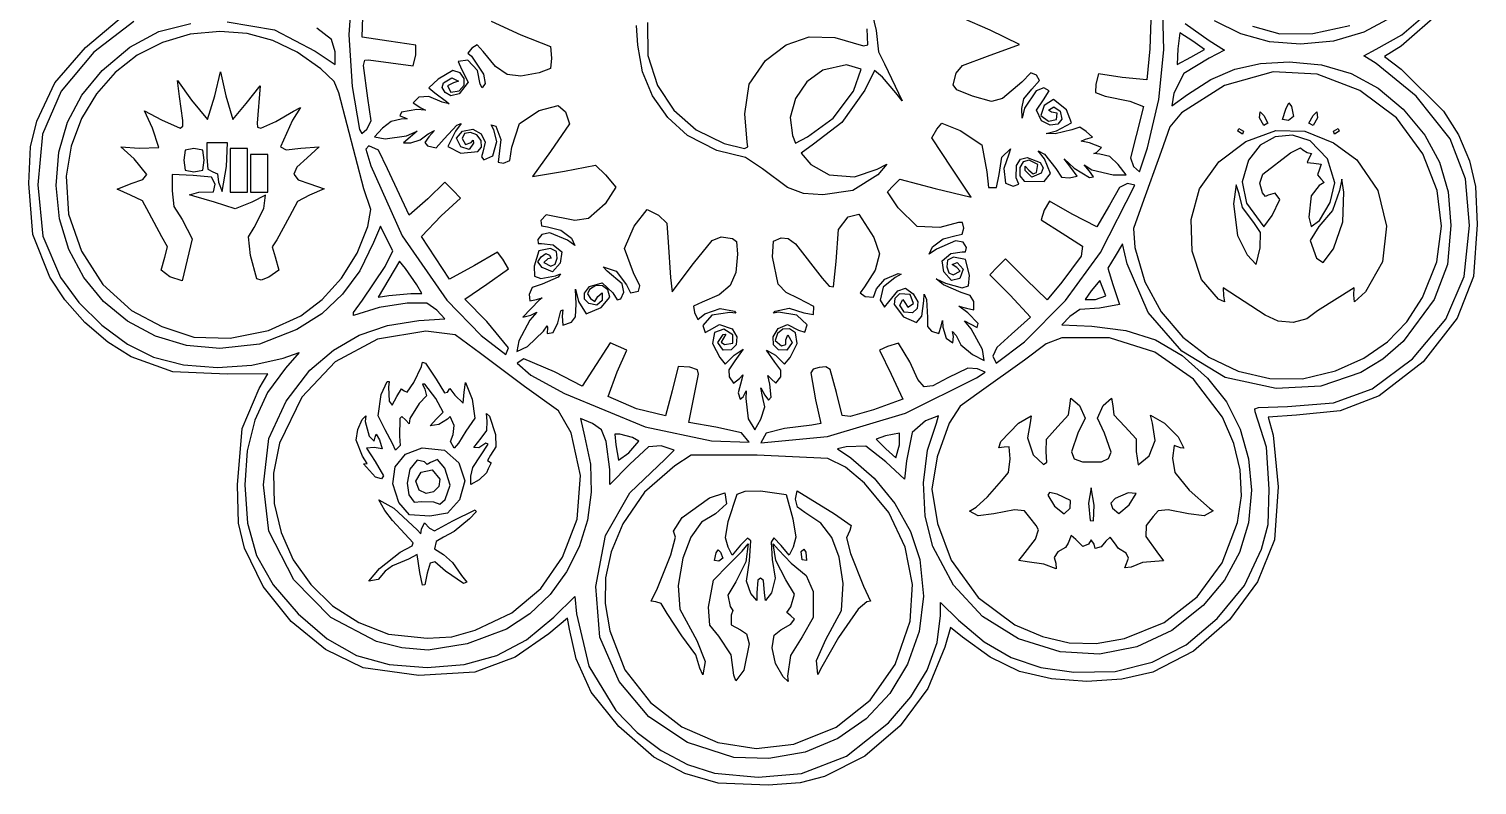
# Model space of a CAD drawing. Extents: x 0 to 50.5, y 0 to 52.
# Drawn here: x 0 to 50, y 0 to 26.1 of the extents above; entities that cross this region are included whole.
import ezdxf

# ---------------------------------------------------------------- set-up
doc = ezdxf.new("R2010")
doc.units = 0
doc.layers.add('Layer_1', color=7, linetype='CONTINUOUS')

msp = doc.modelspace()

# ---------------------------------------------------------------- linework, layer by layer
at = {"layer": 'Layer_1', "color": 7}
for points in [[(11.193778, 27.899594), (11.053078, 25.932494), (11.166478, 24.145095), (11.425078, 22.661795), (11.499978, 22.526595), (11.674778, 22.668295), (11.820078, 22.957995), (11.714478, 23.745195), (11.714478, 23.745195), (11.564478, 24.870995), (11.609378, 25.051595), (11.735778, 25.063595), (13.278277, 24.861795), (13.363777, 25.241895), (13.363777, 25.569295), (12.437077, 25.711895), (11.510278, 25.854494), (11.535278, 26.555794)], [(28.944475, 27.487994), (29.271475, 26.076894), (29.354975, 25.348995), (29.561574, 24.926095), (30.173774, 23.646095), (29.956974, 23.929895), (29.497974, 24.474295), (29.217875, 24.696995), (28.886975, 24.023495), (28.090175, 22.905695), (27.109775, 22.156995), (26.688375, 21.840795), (27.012475, 21.448195), (27.649275, 21.092695), (28.530575, 21.027195), (29.307475, 21.290795), (29.646174, 21.458695), (29.328175, 21.095895), (28.465975, 20.556495), (27.434475, 20.396595), (26.765375, 20.447095), (26.207375, 20.653695), (26.207375, 20.653695), (25.351575, 21.304895), (24.760775, 21.696795), (23.765875, 21.939195), (22.759776, 22.446995), (22.070276, 23.077195), (21.547176, 23.820195), (21.200576, 24.657595), (21.040576, 25.571295), (20.994676, 26.254894)], [(38.760773, 26.455594), (38.729873, 25.453795), (38.623073, 24.375195), (37.769573, 24.459195), (36.961373, 24.586095), (36.862273, 24.232095), (36.858873, 23.942495), (37.186473, 23.806495), (38.044773, 23.636895), (38.510273, 23.457095), (38.254273, 22.457895), (38.060173, 21.675295), (38.169573, 21.385295), (38.372273, 21.195895), (38.654073, 22.022395), (38.654073, 22.022395), (39.044173, 23.697395), (39.215173, 25.415595), (39.166773, 27.163194)], [(48.792071, 26.737394), (47.419471, 25.541295), (46.835571, 25.180895), (47.415671, 24.744895), (48.875571, 23.297295), (49.396971, 22.469795), (49.776271, 21.577295), (49.989971, 20.694095), (50.037571, 19.373196), (49.917171, 17.575896), (49.346171, 16.136496), (48.176371, 14.632196), (46.656472, 13.454897), (45.308572, 12.929697), (43.798972, 12.780297), (42.818172, 12.720597), (42.987772, 12.094397), (43.164372, 10.312597), (43.033272, 8.472398), (42.446872, 7.025098), (41.482072, 5.706998), (40.242173, 4.630298), (38.830573, 3.907298), (37.767973, 3.662198), (36.558573, 3.583798), (35.334673, 3.671598), (34.228874, 3.924998), (33.218674, 4.417498), (32.259674, 5.117098), (31.842774, 5.444398), (31.647974, 4.765498), (31.058674, 3.339698), (30.106374, 2.051499), (28.885175, 1.002399), (27.489275, 0.293499), (26.652675, 0.077799), (25.537875, -0.000001), (23.817775, 0.059499), (23.817775, 0.059499), (22.667776, 0.397599), (21.592076, 0.965599), (20.388076, 2.018399), (19.423276, 3.206398), (18.912576, 4.363798), (18.675676, 5.391698), (18.611776, 5.767398), (17.960276, 5.221298), (16.801977, 4.415798), (15.407477, 3.905698), (13.469977, 3.784098), (11.553178, 4.051598), (10.250978, 4.680998), (9.059388, 5.653398), (8.087088, 6.859198), (7.442828, 8.189098), (7.244198, 9.048197), (7.202348, 10.375897), (7.363698, 12.322597), (7.949578, 13.710497), (8.254438, 14.211497), (6.853928, 14.200397), (4.966989, 14.285096), (3.531689, 14.802996), (2.728089, 15.309496), (1.934039, 15.992496), (1.235299, 16.768296), (0.717616, 17.552896), (0.133484, 19.025696), (0, 20.795195), (0.048812, 22.056095), (0.277459, 22.949095), (0.895072, 24.273495), (1.952509, 25.500095), (3.112459, 26.471294)], [(3.624319, 26.388194), (2.242239, 25.327795), (1.112179, 23.985895), (0.473106, 22.502795), (0.300903, 20.743895), (0.481452, 18.977896), (1.092689, 17.539096), (1.723799, 16.679096), (2.517329, 15.892696), (3.399829, 15.242796), (4.297829, 14.792296), (5.339289, 14.526796), (6.511268, 14.432496), (7.698498, 14.510096), (8.785728, 14.760596), (9.339678, 14.947696), (8.860748, 14.410296), (8.246288, 13.567197), (7.807228, 12.613497), (7.543708, 11.549597), (7.455838, 10.375897), (7.552558, 9.056197), (7.867738, 7.933198), (8.438878, 6.916298), (9.303498, 5.914798), (10.304878, 5.050198), (11.321878, 4.479098), (12.444877, 4.163898), (13.764577, 4.067198), (15.041077, 4.168398), (16.170477, 4.481798), (17.188777, 5.021798), (18.132376, 5.802598), (18.858176, 6.518698), (18.922576, 5.917598), (19.350276, 4.114098), (20.283876, 2.577699), (21.011976, 1.821699), (21.849676, 1.191399), (22.755676, 0.713099), (23.688775, 0.412999), (25.198875, 0.272499), (26.699975, 0.401099), (26.699975, 0.401099), (28.252575, 0.996099), (29.703074, 2.148599), (30.471574, 3.044598), (31.032874, 3.975498), (31.377474, 4.921998), (31.496074, 5.864698), (31.497274, 6.312598), (32.123474, 5.694998), (33.003274, 4.951998), (33.938974, 4.414298), (34.962374, 4.067698), (36.104873, 3.897898), (37.529673, 3.929098), (38.813173, 4.242598), (39.981473, 4.848198), (41.060572, 5.755698), (42.007772, 6.893398), (42.590572, 8.148598), (42.815772, 9.009997), (42.855572, 10.225597), (42.757972, 11.684297), (42.369172, 12.905597), (42.361272, 13.000997), (42.491572, 13.053897), (43.483772, 13.082097), (45.081972, 13.207797), (46.411172, 13.692397), (47.803071, 14.729696), (48.958571, 16.101596), (49.596171, 17.582296), (49.772271, 19.342496), (49.636071, 20.950195), (49.109471, 22.342795), (47.928571, 23.815795), (46.550172, 24.944495), (46.124372, 25.204895), (46.550172, 25.441095), (47.434571, 25.935394), (48.324571, 26.691894)], [(47.087671, 26.541294), (46.123972, 26.021294), (45.073472, 25.708595), (43.938672, 25.604095), (42.864672, 25.693895), (41.874872, 25.964394), (40.964673, 26.417494)], [(39.954673, 26.325394), (40.778173, 25.734295), (41.315172, 25.397195), (40.783873, 25.120095), (39.907873, 24.592795), (39.558273, 23.914995), (39.490773, 23.478195), (40.027373, 23.872495), (40.843073, 24.390395), (41.670472, 24.741195), (42.556972, 24.939995), (43.549472, 25.001795), (44.667272, 24.900595), (45.686272, 24.596595), (46.619372, 24.084295), (47.479871, 23.358295), (48.229871, 22.468395), (48.742671, 21.531995), (49.035871, 20.505795), (49.127471, 19.346596), (49.012671, 17.999196), (48.551171, 16.787796), (47.482771, 15.327496), (46.780071, 14.723596), (46.024172, 14.262997), (44.636172, 13.784797), (43.091272, 13.704397), (41.338272, 14.089597), (39.831373, 14.993196), (38.669773, 16.331796), (37.952773, 18.021996), (37.781673, 18.703096), (37.530873, 18.282696), (37.280173, 17.862196), (37.457273, 17.299996), (37.682273, 16.612496), (36.986873, 16.487296), (36.315173, 16.443296), (35.968373, 16.200096), (35.693273, 15.912996), (36.726073, 15.863196), (37.906473, 15.717596), (38.928673, 15.386996), (39.849673, 14.845796), (40.726473, 14.068497), (41.374772, 13.245097), (41.850672, 12.305997), (42.143472, 11.277897), (42.242972, 10.187397), (42.139472, 9.066697), (41.828772, 8.034098), (41.308272, 7.082998), (40.575173, 6.207198), (39.487773, 5.338098), (38.282773, 4.774998), (36.988473, 4.526998), (35.633573, 4.603498), (34.191474, 5.050798), (32.947074, 5.831798), (31.944674, 6.910198), (31.228074, 8.249598), (30.970974, 9.290097), (30.911074, 10.447797), (31.043474, 11.571997), (31.363374, 12.511597), (31.430474, 12.765997), (30.974474, 12.585597), (30.521774, 12.187097), (30.325774, 11.202497), (30.253974, 10.576397), (29.610174, 11.177497), (28.920275, 11.712897), (28.241275, 11.689797), (27.940675, 11.624697), (28.399175, 11.308097), (29.210675, 10.608697), (29.916774, 9.733697), (30.460974, 8.766697), (30.786274, 7.791298), (30.907674, 6.524598), (30.758074, 5.308798), (30.362374, 4.176598), (29.745474, 3.160898), (28.932475, 2.294399), (27.948175, 1.610099), (26.817575, 1.140699), (25.565475, 0.919099), (24.360475, 0.956099), (24.360375, 0.955999), (22.758876, 1.467599), (21.423576, 2.355599), (20.397576, 3.581598), (19.723876, 5.106898), (19.582476, 6.868198), (19.921176, 8.622597), (20.763176, 10.104197), (21.981076, 11.267097), (22.293376, 11.576397), (21.840276, 11.722397), (21.410876, 11.690197), (20.763276, 11.090597), (20.076176, 10.388397), (20.068076, 10.908097), (19.942876, 11.878297), (19.779476, 12.273397), (19.474976, 12.499597), (19.059776, 12.675297), (19.192376, 12.053997), (19.399076, 11.094297), (19.430576, 10.121297), (19.296976, 9.159697), (19.008076, 8.234198), (18.574076, 7.369598), (18.004776, 6.590698), (17.310477, 5.922298), (16.500877, 5.389198), (15.141477, 4.878398), (13.793277, 4.665298), (12.880277, 4.740398), (12.006778, 4.959398), (10.427878, 5.791898), (9.156568, 7.087998), (8.293028, 8.772897), (8.099378, 10.375897), (8.293028, 11.978797), (8.884018, 13.272597), (9.706948, 14.339896), (10.519578, 15.036596), (11.411378, 15.550996), (12.393577, 15.888296), (13.477377, 16.053396), (14.373777, 16.116996), (14.094177, 16.413196), (13.751577, 16.662196), (13.063177, 16.652296), (12.095678, 16.508596), (11.216278, 16.230996), (11.213478, 16.338896), (11.530178, 16.761096), (12.307077, 17.921296), (12.576177, 18.471396), (12.359377, 18.896396), (12.142577, 19.321396), (11.910678, 18.750596), (11.429978, 17.776796), (10.838978, 16.963896), (10.120378, 16.292496), (9.257118, 15.743296), (7.968548, 15.239796), (6.601198, 15.084596), (5.443319, 15.196896), (4.372539, 15.520096), (3.409669, 16.033296), (2.575519, 16.715896), (1.890869, 17.547096), (1.376519, 18.506196), (1.053269, 19.572496), (0.941923, 20.725195), (1.037759, 21.878495), (1.328399, 22.909695), (1.823299, 23.842395), (2.531889, 24.700195), (3.481059, 25.506395), (4.487409, 26.043394), (5.595939, 26.328494)], [(6.851668, 26.379394), (8.488578, 26.110194), (9.889838, 25.369795), (10.577178, 24.902795), (10.575278, 25.340295), (10.458678, 25.769295), (9.952678, 26.158194)], [(15.968377, 26.400794), (16.995277, 25.933894), (18.022176, 25.529395), (18.052276, 25.129095), (18.021276, 24.765295), (17.632277, 24.615395), (16.997277, 24.502195), (16.526077, 24.563495), (16.123877, 24.835295), (15.696477, 25.353595), (15.484577, 25.587595), (15.298177, 25.473195), (15.168177, 25.303895), (15.292077, 25.192695), (15.708977, 24.573495), (15.766577, 24.244295), (15.657077, 24.101295), (15.596277, 24.231795), (15.500077, 24.695495), (15.165677, 25.053495), (14.827577, 25.011295), (14.945577, 24.745895), (15.175877, 24.291395), (14.859777, 23.898195), (14.577477, 23.823195), (14.385577, 23.937995), (14.276877, 24.106395), (14.327977, 24.278495), (14.607777, 24.446695), (14.838677, 24.334595), (14.671677, 24.271195), (14.465577, 24.168995), (14.577277, 23.953495), (14.864277, 23.999995), (15.036977, 24.189395), (15.042177, 24.421995), (14.904277, 24.619195), (14.647477, 24.702395), (14.141577, 24.401195), (13.814377, 24.099995), (14.027877, 23.925295), (14.428677, 23.631495), (14.515477, 23.552495), (14.280577, 23.602195), (13.812577, 23.802295), (13.471577, 23.782395), (13.278077, 23.579495), (13.538877, 23.407595), (13.705777, 23.323495), (13.400277, 23.348495), (12.868477, 23.256795), (12.819677, 23.134195), (12.981977, 23.070695), (13.070477, 23.033995), (12.856277, 23.012895), (12.517077, 22.933595), (12.217977, 22.705495), (11.936578, 22.411795), (12.310577, 22.341595), (13.049077, 22.437195), (13.413677, 22.602795), (13.177177, 22.400295), (12.940577, 22.197795), (13.196277, 22.197795), (13.513477, 22.297395), (13.794877, 22.512395), (14.014777, 22.627695), (13.818377, 22.406595), (13.683777, 22.208695), (13.768277, 22.092995), (14.073377, 22.024295), (14.347577, 22.340295), (14.779777, 22.806195), (14.935177, 22.862895), (14.737677, 22.605895), (14.469977, 22.070795), (14.925177, 21.840595), (15.514677, 21.900395), (15.635677, 22.053195), (15.624177, 22.277495), (15.476077, 22.477095), (15.254977, 22.560695), (15.054177, 22.519195), (14.966477, 22.343295), (15.084177, 22.142395), (15.276777, 22.209995), (15.347177, 22.288095), (15.365777, 22.183495), (15.211577, 21.965795), (14.919377, 22.058895), (14.775077, 22.360995), (14.975877, 22.603495), (15.333577, 22.666595), (15.620977, 22.514895), (15.761877, 22.226495), (15.680177, 21.879795), (15.637877, 21.709795), (15.722477, 21.616695), (16.032977, 21.749795), (16.164777, 22.246495), (16.068577, 22.648595), (15.968377, 22.826295), (16.135977, 22.774395), (16.301977, 22.316795), (16.235377, 21.721895), (16.212777, 21.536395), (16.400077, 21.496495), (16.613877, 21.582995), (16.690877, 22.051695), (16.946177, 22.871995), (17.630477, 23.316795), (18.281576, 23.492195), (18.535776, 23.276095), (18.673376, 22.860195), (18.021876, 21.896795), (17.402077, 21.031195), (18.506376, 21.215695), (19.578676, 21.431995), (19.927576, 21.093995), (20.276376, 20.671095), (19.906176, 20.095495), (19.335976, 19.580796), (18.865676, 19.515796), (17.874277, 19.708696), (17.691977, 19.517796), (17.714777, 19.335596), (17.921576, 19.292396), (18.381976, 19.182096), (18.745376, 18.900396), (18.861476, 18.654596), (18.604676, 18.832896), (17.995376, 19.086596), (17.725577, 19.031096), (17.587077, 18.851996), (17.595077, 18.718296), (17.712677, 18.724096), (18.110076, 18.674496), (18.414676, 18.426096), (18.351676, 18.042196), (18.090376, 17.741196), (17.731477, 17.885496), (17.582477, 18.084696), (17.699077, 18.260796), (17.859977, 18.371696), (17.991376, 18.311296), (18.050276, 18.215396), (17.933676, 18.190396), (17.796777, 18.065096), (18.030476, 17.939896), (18.184376, 18.004496), (18.253876, 18.211896), (18.227976, 18.444296), (18.019976, 18.550496), (17.622477, 18.468996), (17.454377, 17.939896), (17.467577, 17.595796), (17.691577, 17.507996), (18.192576, 17.599496), (18.363676, 17.675896), (18.288876, 17.559696), (17.737877, 17.315296), (17.390577, 17.198796), (17.289177, 16.960396), (17.302777, 16.740996), (17.539577, 16.785296), (17.735577, 16.842896), (17.630177, 16.760296), (17.070377, 16.175196), (17.345877, 16.238596), (17.543877, 16.346096), (17.307777, 16.074796), (16.927377, 15.359596), (16.860777, 14.983296), (17.225477, 15.157196), (17.784277, 15.683796), (17.904776, 15.868896), (17.918376, 15.810996), (17.901076, 15.602796), (18.114176, 15.646396), (18.274176, 15.971996), (18.380376, 16.387096), (18.447776, 16.432096), (18.420976, 16.211696), (18.445176, 15.901396), (18.749876, 15.994596), (18.882776, 16.189796), (18.903776, 16.620796), (18.883676, 17.138396), (18.984776, 16.712696), (19.255376, 16.287296), (19.769876, 16.503796), (20.075976, 16.866496), (20.000276, 17.113596), (19.815276, 17.256496), (19.584176, 17.270996), (19.370476, 17.133396), (19.297276, 16.976596), (19.404876, 16.814796), (19.556476, 16.712696), (19.655276, 16.887096), (19.809376, 17.014296), (19.810376, 16.744496), (19.622576, 16.587396), (19.343176, 16.645396), (19.197976, 16.795596), (19.200976, 17.002696), (19.366376, 17.231196), (19.811776, 17.362096), (20.178976, 17.011496), (20.326476, 16.776496), (20.454976, 16.806196), (20.556576, 17.041796), (20.492376, 17.320596), (19.983676, 17.768696), (19.840476, 17.918196), (20.288376, 17.764796), (20.641976, 17.288696), (20.784376, 17.010596), (21.061376, 17.076096), (21.105276, 17.255096), (20.886076, 17.708796), (20.576876, 18.548296), (20.912776, 19.321096), (21.365576, 19.893196), (21.754076, 19.694296), (22.037176, 19.424696), (22.088476, 18.767896), (22.163576, 17.546296), (22.229976, 17.052596), (22.965176, 18.031596), (23.604876, 18.819596), (23.916975, 18.952496), (24.308775, 18.893096), (24.450775, 18.790096), (24.484075, 18.355596), (24.426675, 17.721796), (24.229175, 17.267896), (23.853575, 16.942396), (23.261776, 16.693596), (22.964076, 16.556596), (23.000576, 16.334796), (23.110076, 16.094396), (23.359776, 16.290796), (23.882675, 16.477896), (24.383975, 16.379396), (24.431175, 16.311496), (24.215875, 16.337196), (23.598676, 16.244396), (23.281876, 15.889496), (23.371076, 15.647796), (23.513676, 15.723196), (23.858475, 15.914696), (24.295375, 15.774296), (24.458775, 15.489196), (24.438775, 15.218496), (24.268875, 15.040896), (23.982175, 15.034896), (23.800175, 15.300996), (23.983275, 15.568996), (24.082075, 15.579696), (23.996975, 15.452796), (23.915075, 15.305396), (24.028775, 15.222796), (24.317975, 15.276096), (24.321375, 15.563296), (24.010375, 15.760296), (23.687775, 15.641796), (23.623676, 15.259896), (23.869175, 14.776396), (24.058175, 14.542996), (24.371375, 14.856196), (24.676375, 15.072396), (24.396775, 14.662296), (24.185375, 14.354496), (24.193175, 14.107797), (24.341375, 13.894397), (24.556475, 14.057797), (24.668675, 14.176897), (24.629775, 14.032697), (24.508175, 13.557597), (24.574975, 13.337297), (24.684575, 13.419797), (24.778275, 13.627997), (24.776375, 13.358397), (24.848175, 12.655197), (25.081875, 12.279497), (25.292075, 12.650097), (25.292175, 12.649997), (25.423875, 13.075797), (25.347875, 13.431497), (25.284175, 13.732097), (25.427975, 13.481597), (25.559975, 13.301097), (25.642375, 13.412897), (25.595775, 13.851597), (25.530175, 14.160097), (25.644775, 14.046997), (25.806975, 13.890997), (25.975775, 14.104997), (25.982775, 14.340596), (25.772175, 14.613696), (25.486175, 15.034496), (25.799375, 14.856196), (26.112575, 14.542896), (26.301575, 14.776296), (26.546475, 15.257896), (26.486975, 15.636896), (26.276175, 15.770296), (26.046775, 15.752996), (25.862375, 15.609696), (25.786675, 15.365096), (25.998775, 15.184796), (26.155275, 15.227796), (26.156975, 15.390896), (26.220375, 15.558296), (26.370775, 15.296696), (26.188475, 15.034796), (25.899275, 15.040196), (25.730875, 15.219296), (25.715375, 15.493296), (25.884675, 15.783596), (26.207875, 15.922796), (26.596375, 15.720296), (26.810775, 15.653796), (26.888775, 15.907896), (26.528575, 16.246196), (25.897775, 16.341096), (25.726175, 16.316096), (25.786775, 16.382396), (26.268575, 16.479696), (26.774775, 16.325296), (27.110875, 16.268496), (27.121575, 16.542896), (26.594975, 16.818696), (26.165375, 17.025496), (25.885375, 17.310796), (25.686875, 18.254096), (25.726075, 18.796496), (25.997275, 18.914496), (26.229175, 18.894996), (26.487375, 18.710596), (27.410375, 17.525296), (27.651175, 17.239596), (27.796775, 17.223196), (27.889075, 18.102696), (27.968875, 19.198796), (28.312075, 19.639296), (28.679375, 19.730596), (29.193675, 18.921896), (29.393375, 18.366096), (29.242875, 17.793896), (28.871375, 17.222096), (28.726075, 17.017496), (28.895775, 16.886096), (29.178575, 16.869196), (29.291675, 17.156196), (29.572874, 17.489296), (30.033074, 17.685496), (30.137274, 17.654296), (29.927274, 17.543396), (29.517874, 17.214096), (29.412175, 16.765396), (29.563074, 16.519996), (29.711274, 16.703496), (30.017774, 17.084496), (30.288974, 17.178196), (30.547774, 16.981296), (30.713174, 16.708696), (30.696574, 16.468596), (30.529974, 16.327196), (30.244974, 16.350796), (30.097974, 16.593196), (30.194874, 16.787696), (30.270074, 16.674996), (30.373474, 16.519096), (30.561774, 16.643596), (30.449974, 16.953496), (30.080874, 16.980696), (29.921274, 16.819596), (29.895774, 16.607296), (30.219974, 16.185496), (30.663974, 15.986596), (30.848974, 16.209796), (30.920274, 16.737096), (30.928374, 16.967996), (31.013374, 16.787696), (31.053374, 16.165396), (31.044674, 15.845996), (31.189574, 15.689496), (31.442374, 15.604596), (31.525774, 15.860996), (31.564074, 16.061696), (31.582474, 15.830896), (31.694374, 15.445696), (31.924874, 15.284896), (31.949674, 15.510296), (31.917174, 15.678796), (32.043174, 15.541296), (32.198574, 15.217696), (32.604774, 14.881396), (33.010974, 14.674196), (32.943474, 15.054696), (32.562374, 15.774096), (32.326174, 16.045396), (32.524174, 15.937896), (32.761674, 15.813696), (32.799674, 15.956096), (32.436674, 16.322596), (32.127574, 16.549696), (32.398974, 16.487196), (32.654374, 16.426296), (32.646374, 16.714296), (32.519174, 16.925196), (32.215674, 17.027196), (31.597474, 17.295196), (31.347074, 17.501096), (31.667674, 17.344796), (32.243774, 17.188496), (32.459574, 17.256496), (32.499174, 17.626996), (32.362274, 18.165996), (31.943174, 18.248096), (31.741574, 18.142796), (31.716374, 17.911296), (31.785974, 17.703896), (31.939774, 17.639296), (32.173574, 17.764496), (32.056674, 17.889796), (31.898074, 17.997296), (32.076974, 18.066896), (32.278574, 17.829896), (32.168474, 17.513196), (31.874274, 17.442696), (31.617974, 17.742896), (31.555574, 18.125496), (31.857674, 18.372996), (32.247474, 18.427396), (32.362874, 18.433396), (32.398974, 18.580296), (32.285974, 18.761196), (32.010974, 18.809396), (31.360674, 18.527296), (31.108574, 18.353796), (31.224974, 18.599696), (31.586774, 18.880896), (32.041774, 18.991796), (32.249074, 19.042296), (32.298774, 19.252996), (32.263474, 19.447796), (32.123474, 19.446296), (31.480074, 19.269896), (30.693874, 19.301496), (30.039874, 19.956896), (29.661374, 20.506495), (29.878674, 20.723795), (30.096074, 20.941095), (31.318374, 20.621795), (32.561074, 20.323295), (31.889074, 21.323895), (31.198974, 22.375795), (31.374274, 22.665995), (31.547374, 22.883795), (32.177274, 22.628895), (32.922774, 22.124395), (33.100274, 21.200795), (33.156374, 20.660095), (33.432274, 20.651595), (33.527774, 21.100295), (33.616574, 21.700695), (33.919574, 21.997295), (33.857174, 21.803095), (33.688874, 21.309095), (33.747374, 20.801795), (34.002974, 20.697295), (34.200774, 20.770095), (34.110874, 20.984795), (34.122174, 21.410595), (34.258774, 21.636595), (34.497174, 21.696795), (34.937374, 21.514495), (35.047474, 21.332695), (34.971274, 21.152895), (34.650774, 21.016595), (34.424874, 21.247095), (34.418574, 21.395295), (34.549374, 21.251395), (34.694774, 21.124595), (34.817074, 21.169495), (34.858174, 21.448595), (34.557974, 21.596695), (34.348574, 21.540295), (34.243074, 21.344895), (34.240974, 21.056495), (34.391574, 20.872295), (35.078974, 20.858295), (35.300573, 21.144195), (35.086674, 21.646095), (34.868874, 21.922795), (35.095174, 21.801795), (35.488173, 21.311495), (35.674973, 21.013595), (35.940073, 20.993995), (36.225073, 21.045595), (35.997573, 21.346195), (35.770173, 21.646795), (36.118073, 21.321195), (36.652073, 20.995595), (36.786373, 21.025995), (36.647273, 21.216995), (36.456473, 21.438495), (36.728473, 21.267095), (37.459073, 21.095695), (37.917673, 21.095695), (37.637873, 21.446395), (37.343273, 21.726595), (37.007473, 21.810695), (36.795373, 21.831595), (36.887973, 21.868495), (37.066373, 22.037295), (36.648973, 22.199295), (36.362073, 22.253895), (36.504073, 22.320995), (36.752173, 22.391195), (36.535973, 22.592595), (36.309473, 22.739595), (36.037473, 22.646795), (35.454573, 22.507995), (35.154074, 22.516495), (35.504673, 22.614995), (36.024073, 22.884995), (35.855673, 23.340695), (35.398273, 23.700595), (35.075074, 23.492595), (34.970474, 23.141895), (35.232973, 22.942595), (35.510573, 23.008895), (35.532973, 23.225295), (35.335873, 23.256595), (35.229173, 23.324895), (35.408573, 23.444795), (35.634973, 23.288395), (35.694373, 23.019195), (35.548273, 22.846695), (35.283373, 22.813995), (34.986574, 22.964795), (34.814674, 23.323895), (35.062274, 23.689295), (35.256673, 23.997095), (35.063274, 24.100095), (34.807074, 23.999495), (34.404874, 23.397595), (34.322974, 23.049395), (34.312674, 23.388195), (34.376474, 23.724395), (34.648374, 24.053295), (34.918874, 24.355795), (34.815574, 24.541195), (34.614674, 24.617695), (34.309674, 24.295695), (33.645074, 23.727595), (33.254674, 23.624595), (32.603274, 23.806495), (32.066874, 24.026695), (31.939174, 24.199095), (32.035274, 24.604795), (32.259674, 24.871895), (33.121574, 25.192095), (34.228574, 25.596595), (33.212074, 26.091594), (32.258774, 26.505694)], [(21.377376, 26.358594), (21.382576, 25.223195), (21.724076, 24.185095), (22.284676, 23.324395), (23.054876, 22.652395), (24.024775, 22.180095), (24.729775, 22.001895), (24.837675, 22.061795), (24.816675, 22.222795), (24.816675, 22.222795), (24.734775, 23.199595), (24.885475, 24.231595), (25.449775, 25.046795), (26.159675, 25.591895), (26.959575, 25.857594), (27.850175, 25.843894), (28.832375, 25.550995), (28.986675, 25.581995), (28.968675, 26.143994)], [(42.277372, 26.228894), (43.218972, 25.967694), (44.367372, 25.981394), (45.644772, 26.249194)]]:
    msp.add_lwpolyline(points, dxfattribs=at)
for points in [[(8.274568, 15.714196), (9.392038, 16.222996), (10.134678, 16.783696), (10.799478, 17.526396), (11.339178, 18.387996), (11.706378, 19.305596), (11.810778, 19.892396), (11.572778, 20.613595), (10.707178, 23.923795), (10.550178, 24.314595), (10.084778, 24.758195), (9.263198, 25.335895), (8.424358, 25.737895), (7.544838, 25.972694), (6.601238, 26.049094), (5.573529, 25.952194), (4.615429, 25.672395), (3.743939, 25.225595), (2.976039, 24.627695), (2.328739, 23.894795), (1.819029, 23.042795), (1.463919, 22.087795), (1.280399, 21.045595), (1.368529, 19.737096), (1.812579, 18.449096), (2.554959, 17.299996), (3.538089, 16.407896), (4.588749, 15.844896), (5.699569, 15.480996), (6.956098, 15.446796), (8.274568, 15.714196)], [(40.152473, 25.162795), (40.617773, 25.422795), (40.216073, 25.713795), (39.772673, 26.004794), (39.696673, 25.453595), (39.674773, 24.902595), (40.152473, 25.162795)], [(4.873039, 17.564096), (4.569409, 17.796896), (4.696219, 18.252296), (4.787549, 18.605496), (4.588539, 18.944596), (4.149389, 19.762096), (3.921519, 20.188595), (3.505669, 20.386595), (3.044659, 20.602395), (3.535909, 20.792795), (3.930589, 20.929995), (4.076399, 21.105095), (3.630109, 21.648895), (3.178349, 22.064295), (3.807869, 22.009995), (4.491929, 22.033795), (4.268009, 22.704095), (3.994019, 23.299795), (4.582109, 22.999195), (5.224169, 22.710695), (5.321199, 22.773995), (5.312099, 22.974195), (5.196089, 23.800695), (5.132829, 24.351695), (5.616569, 23.677595), (6.164199, 23.001395), (6.420798, 23.825795), (6.613508, 24.652295), (6.797188, 23.825795), (7.041518, 23.001395), (7.501828, 23.561295), (7.986318, 24.171495), (7.888688, 22.873995), (7.896738, 22.738895), (8.015338, 22.704495), (8.531798, 22.933295), (9.142348, 23.293595), (9.379188, 23.419295), (9.111178, 22.983795), (8.687468, 22.062295), (8.890388, 21.959395), (9.394618, 22.009995), (10.023578, 22.064795), (9.612728, 21.685595), (9.252648, 21.361295), (9.147448, 21.112695), (9.298598, 20.925795), (9.707608, 20.786195), (10.201478, 20.603695), (9.693818, 20.392095), (9.277298, 20.171395), (9.005998, 19.653996), (8.559418, 18.846396), (8.403718, 18.603496), (8.502928, 18.260296), (8.629718, 17.794896), (8.288838, 17.551896), (8.026908, 17.448196), (7.870028, 17.496696), (7.657358, 18.305996), (7.580938, 18.951296), (7.779048, 19.275796), (8.114098, 19.928496), (8.168508, 20.393895), (7.703278, 20.146595), (7.126548, 19.914096), (6.408968, 20.153095), (5.695559, 20.356595), (5.549299, 20.405195), (5.874899, 20.492095), (6.375608, 20.510095), (6.432568, 20.769995), (6.308019, 21.012695), (5.674529, 21.074995), (4.948179, 21.104395), (4.948179, 20.540795), (5.007829, 20.000296), (5.298829, 19.549296), (5.645109, 18.881196), (5.296229, 17.428096), (4.873049, 17.563996)], [(27.786675, 23.055595), (28.496775, 23.988495), (28.756575, 24.751095), (28.253575, 24.898795), (27.428175, 24.711095), (26.875475, 24.308995), (26.486975, 23.731895), (26.308575, 23.079595), (26.386375, 22.451995), (26.485175, 22.192195), (26.901575, 22.404595), (27.786775, 23.055595)], [(45.148972, 14.313896), (46.124072, 14.755496), (46.942771, 15.319296), (47.615671, 16.013896), (48.153071, 16.848196), (48.646671, 18.091096), (48.813671, 19.317496), (48.654271, 20.551095), (48.168571, 21.815995), (47.251871, 23.066095), (45.985772, 24.009895), (44.516872, 24.567095), (42.991472, 24.657195), (41.309972, 24.179895), (39.830973, 23.234395), (39.426573, 22.753095), (39.123373, 21.897195), (38.471973, 20.076295), (38.162073, 19.238296), (38.212573, 18.575396), (38.559673, 17.393496), (39.125773, 16.353796), (39.875573, 15.477996), (40.773973, 14.787696), (41.785672, 14.304496), (42.875572, 14.049997), (44.008372, 14.045897), (45.148972, 14.313896)], [(43.319172, 23.002095), (43.430372, 23.368395), (43.537172, 23.577295), (43.623672, 23.450095), (43.700972, 23.110595), (43.519472, 22.970195), (43.319172, 23.002095)], [(42.517672, 23.068495), (42.538272, 23.272895), (42.664772, 23.143595), (42.807472, 22.877395), (42.667772, 22.798895), (42.517472, 23.068495)], [(44.223972, 22.873995), (44.374272, 23.143595), (44.500772, 23.272895), (44.521372, 23.068495), (44.371072, 22.798895), (44.223972, 22.873995)], [(42.712472, 16.245496), (41.261472, 17.188496), (41.280172, 16.914696), (41.308372, 16.697296), (41.106772, 16.799696), (40.517773, 17.473896), (40.192073, 18.448696), (40.159673, 19.550896), (40.450273, 20.607395), (41.118072, 21.543595), (42.047872, 22.242295), (43.088772, 22.620995), (44.089772, 22.597295), (45.081172, 22.201895), (45.888472, 21.611495), (46.611272, 20.556795), (46.910171, 19.321296), (46.773172, 18.089596), (46.188172, 17.046196), (45.807972, 16.705196), (45.782672, 16.937996), (45.786572, 17.188496), (44.521472, 16.389796), (44.159672, 16.113696), (43.678872, 15.992896), (43.167172, 16.034496), (42.712472, 16.245496)], [(41.766272, 22.598495), (41.804572, 22.698695), (41.966672, 22.598495), (41.928372, 22.498295), (41.766272, 22.598495)], [(45.072372, 22.598495), (45.234472, 22.698695), (45.272772, 22.598495), (45.110672, 22.498295), (45.072372, 22.598495)], [(6.830708, 21.379295), (6.859808, 22.197695), (6.505108, 22.197695), (6.150409, 22.197695), (6.150409, 21.696795), (6.185469, 21.283495), (6.350778, 21.195895), (6.512118, 21.125995), (6.551148, 20.836895), (6.676378, 20.519295), (6.830708, 21.379295)], [(16.569677, 15.111796), (15.818277, 16.019896), (15.066877, 16.792296), (15.817177, 17.311896), (16.566377, 17.839696), (16.379177, 18.181896), (16.193077, 18.423896), (15.395777, 17.956496), (14.534177, 17.488996), (13.564077, 18.956996), (14.240377, 19.680496), (14.916577, 20.286395), (14.641577, 20.563095), (14.366477, 20.839795), (13.787077, 20.266495), (13.140077, 19.693096), (12.393977, 21.295295), (12.080978, 21.945895), (11.741678, 22.095995), (11.637978, 21.985095), (11.807878, 21.405195), (12.895577, 18.990096), (14.440677, 16.759096), (15.622777, 15.537596), (16.475177, 14.884196), (16.569677, 15.111796)], [(42.955172, 19.690996), (43.218972, 20.245095), (43.057172, 20.458495), (42.818872, 20.395495), (42.732572, 20.340895), (42.628572, 20.474495), (42.526672, 20.809395), (42.631472, 21.119695), (43.594672, 21.856295), (43.934272, 22.026895), (44.020472, 21.956095), (44.170672, 21.860995), (44.316272, 21.827695), (44.200772, 21.616695), (44.172572, 21.521495), (44.401972, 21.496495), (44.655572, 21.465095), (44.597372, 21.289995), (44.526472, 21.097795), (44.644872, 20.954595), (44.756272, 20.829095), (44.583972, 20.718895), (44.310672, 20.366095), (44.220772, 19.630496), (44.300672, 19.309696), (44.599272, 19.519196), (44.968172, 20.131495), (45.122472, 20.820795), (44.868872, 21.646395), (44.270872, 22.270795), (43.662372, 22.468895), (43.065272, 22.410695), (42.538672, 22.114895), (42.141972, 21.599995), (41.927072, 20.855195), (42.071572, 20.117095), (42.672072, 19.292396), (42.955172, 19.690996)], [(6.050219, 21.596595), (6.003239, 21.943695), (5.699569, 21.997395), (5.395889, 21.943695), (5.348919, 21.596595), (5.395899, 21.249595), (5.699569, 21.195895), (6.003259, 21.249495), (6.050219, 21.596595)], [(7.552998, 21.245995), (7.552998, 21.997395), (7.252438, 21.997395), (6.951888, 21.997395), (6.951888, 21.245995), (6.951888, 20.494595), (7.252438, 20.494595), (7.552998, 20.494595)], [(8.254298, 21.145795), (8.254298, 21.796995), (7.953738, 21.796995), (7.653188, 21.796995), (7.653188, 21.145795), (7.653188, 20.494595), (7.953738, 20.494595), (8.254298, 20.494595)], [(34.403774, 15.319396), (35.816773, 16.749696), (37.023773, 18.405996), (38.209673, 20.738495), (37.958373, 20.795195), (37.685173, 20.658195), (37.335373, 20.043796), (36.896873, 19.292396), (36.048073, 19.738096), (35.265873, 20.183895), (35.077374, 19.873896), (34.980674, 19.531996), (35.705073, 19.074296), (36.404073, 18.625496), (36.353973, 18.285996), (35.693073, 17.384096), (35.179574, 16.766996), (34.461174, 17.480696), (33.742674, 18.194296), (33.472974, 17.912796), (33.203174, 17.631196), (33.903074, 16.936696), (34.602974, 16.172896), (33.951774, 15.585496), (33.446774, 15.129396), (33.300574, 14.825496), (33.426974, 14.583696), (34.403774, 15.319396)], [(42.549072, 18.565996), (42.556372, 19.100196), (42.324672, 19.442596), (41.935872, 19.960396), (41.816372, 20.431995), (41.716172, 20.745095), (41.617572, 20.087295), (41.764172, 18.997796), (42.098172, 18.324896), (42.410272, 17.989996), (42.549072, 18.565996)], [(45.074772, 18.536096), (45.401572, 19.473196), (45.431472, 20.494595), (45.364072, 20.945395), (45.284772, 20.548095), (45.044172, 19.857596), (44.574372, 19.308396), (44.267972, 18.824296), (44.487572, 18.212196), (44.724472, 18.060296), (45.074772, 18.536096)], [(13.194077, 16.986996), (13.575477, 16.988196), (13.396977, 17.290296), (13.011777, 17.851696), (12.804977, 18.110996), (12.434377, 17.486596), (12.063778, 16.862196), (12.438277, 16.924096), (13.194077, 16.987096)], [(37.206473, 16.912996), (37.000773, 17.434796), (36.704773, 17.085296), (36.492873, 16.787696), (36.850373, 16.787696), (37.206473, 16.912996)], [(15.423177, 5.349698), (16.681977, 5.952398), (17.688377, 6.795398), (18.440776, 7.876698), (18.937376, 9.194397), (19.053576, 10.700097), (18.740976, 12.179497), (18.303276, 12.938597), (17.120677, 13.779497), (15.604177, 14.922596), (14.729977, 15.560096), (13.713077, 15.685696), (12.043378, 15.410196), (10.585178, 14.629196), (9.427428, 13.410597), (8.659188, 11.822597), (8.455208, 10.776197), (8.477558, 9.733897), (8.709408, 8.725297), (9.133948, 7.779698), (9.734378, 6.926698), (10.493878, 6.195898), (11.395578, 5.616698), (12.422777, 5.218498), (13.764477, 5.076398), (14.607277, 5.125698), (15.423177, 5.349698)], [(24.881875, 11.853597), (24.616075, 12.174197), (23.732475, 12.373997), (22.798076, 12.529697), (23.140976, 14.202497), (23.104776, 14.350696), (22.831576, 14.439896), (22.427376, 14.463696), (22.221776, 13.625097), (21.994776, 12.762497), (20.989876, 12.998997), (20.013776, 13.427297), (20.326376, 14.282696), (20.658676, 15.031196), (20.081876, 15.284996), (19.602576, 14.533596), (19.118376, 13.782197), (18.164576, 14.287896), (17.096677, 14.736896), (16.870277, 14.584796), (17.343777, 14.169897), (18.501276, 13.532697), (21.287476, 12.380297), (23.587776, 11.896797), (24.881875, 11.853597)], [(27.590075, 12.043197), (30.292774, 12.851997), (32.742674, 14.071097), (33.036374, 14.270896), (32.781174, 14.387096), (32.437574, 14.411596), (31.747074, 14.075897), (31.231074, 13.803797), (30.934474, 13.765697), (30.716074, 14.021397), (30.434774, 14.630396), (30.044574, 15.277696), (29.665674, 15.155196), (29.386975, 15.034496), (29.790874, 14.200497), (30.194874, 13.335197), (29.185475, 12.973297), (28.373275, 12.739297), (28.098175, 12.768597), (27.900375, 13.565997), (27.687975, 14.362296), (27.537275, 14.459596), (27.301975, 14.436096), (27.095075, 14.376296), (27.013675, 14.243297), (27.179075, 13.314997), (27.364075, 12.497297), (27.051275, 12.442497), (26.108675, 12.320197), (25.476975, 12.157897), (25.285775, 11.824997), (27.590075, 12.043197)], [(37.853273, 5.064598), (39.227573, 5.622498), (40.368173, 6.509398), (41.228272, 7.677498), (41.761372, 9.078797), (41.894572, 9.997997), (41.853372, 10.900997), (41.635672, 11.802197), (41.239372, 12.716397), (40.244273, 14.030797), (38.902373, 14.967396), (37.341073, 15.462996), (35.688273, 15.454696), (35.148174, 15.252696), (34.394574, 14.688896), (32.837874, 13.566697), (32.176474, 13.100297), (31.797874, 12.508497), (31.382574, 11.343397), (31.200174, 10.225597), (31.398174, 9.042297), (31.871074, 7.773298), (32.798874, 6.479298), (34.066574, 5.538398), (35.017474, 5.130598), (35.942273, 4.918598), (36.875873, 4.898098), (37.853273, 5.064598)], [(12.562277, 11.811097), (12.311777, 12.279397), (12.071478, 12.757297), (12.165777, 13.502997), (12.379877, 13.945297), (12.446577, 13.950897), (12.426777, 13.755297), (12.447377, 13.267997), (12.546477, 13.125397), (12.716177, 13.424997), (12.876077, 13.700097), (12.963077, 13.631697), (13.066877, 13.577297), (13.295277, 13.910097), (13.564077, 14.470396), (13.601977, 14.613296), (13.707577, 14.580196), (14.075377, 14.026697), (14.355777, 13.552197), (14.465777, 13.578797), (14.539377, 13.703197), (14.716277, 13.481697), (15.004877, 13.198797), (15.039477, 13.581797), (15.080777, 13.910797), (15.318777, 13.341397), (15.401977, 12.681397), (15.093377, 12.233397), (14.841177, 11.814497), (14.695777, 11.649897), (14.569577, 11.875497), (14.652677, 12.120797), (14.689377, 12.423997), (14.553977, 12.737597), (14.465777, 12.647297), (14.163877, 12.458197), (13.861977, 12.413897), (14.086577, 12.652997), (14.311177, 12.891997), (14.062877, 13.356197), (13.681677, 13.862197), (13.598877, 13.854997), (13.681677, 13.684997), (13.741477, 13.456897), (13.488977, 13.190897), (13.160177, 12.672797), (13.137177, 12.490497), (13.012677, 12.620397), (12.888177, 12.742797), (12.820277, 12.670497), (12.807677, 12.053997), (12.826177, 11.739597), (12.665577, 11.578097), (12.562277, 11.811097)], [(35.072474, 7.631298), (34.496474, 7.719598), (34.203174, 7.761198), (34.347974, 7.933398), (34.784174, 8.496497), (34.883974, 8.826997), (34.808874, 8.973297), (34.581174, 9.248797), (34.400274, 9.473097), (34.049674, 9.515197), (33.343374, 9.374697), (32.804874, 9.308197), (32.499174, 9.465297), (32.725574, 9.609497), (33.127074, 9.962797), (33.601974, 10.511397), (33.849574, 10.808597), (33.901774, 11.274597), (33.872074, 11.694197), (33.701374, 11.678297), (33.514174, 11.658097), (33.584874, 11.876897), (34.193574, 12.512197), (34.630274, 12.761997), (34.600574, 12.523297), (34.503174, 11.997397), (34.703574, 11.408697), (35.058574, 11.077197), (35.173474, 11.161097), (35.150974, 11.513797), (35.158674, 11.950697), (35.553373, 12.388997), (35.925173, 12.797897), (35.965873, 13.104497), (36.005473, 13.369897), (36.298873, 13.117497), (36.492073, 12.683097), (36.248573, 12.168397), (36.023173, 11.512997), (36.114573, 11.272197), (36.406373, 11.175497), (37.057573, 11.174697), (37.298773, 11.289797), (37.398773, 11.508997), (37.165273, 12.168397), (36.921773, 12.683097), (37.114973, 13.117397), (37.408373, 13.369797), (37.447773, 13.103497), (37.487673, 12.798497), (37.861873, 12.398297), (38.259473, 11.968297), (38.264473, 11.523997), (38.332473, 11.071097), (38.710473, 11.377497), (38.917973, 11.911897), (38.824373, 12.504797), (38.757473, 12.780297), (39.237373, 12.507597), (39.709273, 12.034097), (39.905273, 11.639497), (39.792673, 11.658197), (39.572073, 11.742397), (39.512073, 11.300797), (39.600273, 10.800797), (40.091673, 10.198697), (40.792973, 9.574397), (40.914673, 9.476097), (40.612473, 9.308597), (40.070473, 9.374697), (39.365773, 9.515197), (39.022973, 9.475897), (38.848873, 9.285297), (38.603473, 8.968997), (38.597673, 8.596297), (38.969173, 8.063998), (39.198173, 7.747698), (38.906873, 7.721798), (38.481073, 7.693498), (38.082073, 7.531898), (37.865973, 7.505898), (37.925773, 7.660198), (37.996073, 7.847598), (37.915973, 8.013398), (37.646473, 8.171798), (37.508473, 8.372098), (37.358173, 8.572497), (37.207873, 8.432898), (37.049473, 8.232598), (36.844273, 8.181898), (36.807173, 8.321998), (36.706973, 8.472298), (36.606773, 8.331398), (36.412573, 8.242298), (36.171973, 8.491698), (36.014573, 8.622197), (35.905473, 8.360298), (35.818673, 8.213598), (35.547673, 8.063598), (35.421573, 7.861698), (35.484973, 7.665198), (35.490173, 7.472998), (35.072574, 7.631298)], [(11.972678, 10.637997), (11.561978, 11.108097), (11.685678, 11.112597), (11.527978, 11.373597), (11.301178, 11.920197), (11.358678, 12.285297), (11.517178, 12.635997), (11.644378, 12.766197), (11.617978, 12.565197), (11.758078, 12.064297), (11.927678, 11.891797), (11.965978, 12.028997), (12.002178, 12.127297), (12.110278, 11.928797), (12.203677, 11.616097), (11.924978, 11.672997), (11.662178, 11.642797), (11.966578, 11.187597), (12.248277, 10.689697), (12.180377, 10.587697), (11.972678, 10.637997)], [(15.267277, 10.681097), (15.342377, 10.977697), (15.866877, 11.784697), (15.791677, 11.821197), (15.543877, 11.651597), (15.367477, 11.663997), (15.626677, 11.986397), (15.825577, 12.249997), (15.831577, 12.579897), (15.809077, 12.841697), (15.912377, 12.750697), (16.115877, 12.114197), (16.130877, 11.692997), (15.951177, 11.401297), (15.843377, 11.217197), (15.968377, 11.139197), (15.866777, 10.925897), (15.808777, 10.791997), (15.559877, 10.553097), (15.267277, 10.385197)], [(21.077976, 11.886597), (20.852576, 12.009197), (20.413676, 12.129597), (20.242576, 12.124797), (20.284076, 11.761997), (20.372376, 11.232797), (20.726976, 11.479197), (21.077976, 11.886597)], [(30.078574, 11.756297), (30.083374, 12.159897), (29.601074, 12.066597), (29.278075, 11.953897), (29.604374, 11.617197), (29.957074, 11.306897), (30.078574, 11.756297)], [(13.154377, 9.339797), (12.778677, 9.767597), (12.569977, 10.415897), (12.657977, 10.998197), (13.008777, 11.435997), (13.588677, 11.650697), (14.363077, 11.579197), (14.851777, 11.137997), (15.062077, 10.514297), (14.871377, 9.860197), (14.465777, 9.403297), (13.849577, 9.291997), (13.154377, 9.339797)], [(13.983777, 9.786197), (14.196777, 9.708897), (14.384477, 9.873397), (14.556877, 10.369797), (14.366677, 10.951897), (14.112877, 11.256497), (13.880577, 11.153097), (13.763877, 11.081797), (13.670277, 11.167797), (13.415077, 11.234397), (13.161877, 10.922997), (13.066377, 10.439097), (13.127077, 10.027197), (13.308277, 9.783497), (13.574577, 9.804497), (13.983777, 9.786197)], [(26.434575, 1.412599), (27.891075, 2.005499), (29.068275, 2.935098), (29.933474, 4.167198), (30.454274, 5.667198), (30.531174, 6.936698), (30.271274, 8.218798), (29.707274, 9.415597), (28.871475, 10.429297), (28.218475, 10.992797), (27.608575, 11.283797), (25.158775, 11.406397), (22.877776, 11.403797), (22.321176, 11.034297), (21.266676, 10.129397), (20.521576, 9.023497), (20.122476, 8.056298), (19.920076, 7.161098), (19.906476, 6.272398), (20.073976, 5.325198), (20.587276, 3.986798), (21.477376, 2.854198), (22.563976, 2.008599), (23.806275, 1.470799), (25.123475, 1.264399), (26.434575, 1.412799)], [(13.483977, 10.195497), (13.371877, 10.498997), (13.555777, 10.819197), (13.928877, 10.899097), (14.193877, 10.577697), (14.164577, 10.317897), (13.981977, 10.138297), (13.727777, 10.082797), (13.483977, 10.195497)], [(23.181876, 4.035998), (23.049176, 4.496198), (22.556176, 5.152298), (22.050376, 5.934498), (21.842676, 6.270398), (21.656376, 6.333498), (21.494376, 6.357398), (21.721076, 6.801498), (22.185076, 7.957398), (22.337476, 8.567297), (22.273076, 8.777397), (22.568776, 9.248397), (23.518976, 9.931397), (24.042575, 10.103397), (24.107675, 9.722397), (23.727075, 9.372097), (23.243976, 9.083197), (22.866176, 8.572197), (22.595676, 7.842898), (22.434276, 6.899198), (22.492776, 6.076398), (23.083076, 4.997698), (23.368676, 4.275598), (23.282076, 3.813798), (23.181876, 4.035998)], [(24.946675, 6.615398), (24.793875, 7.045898), (24.899775, 7.752898), (24.941575, 8.436798), (24.833875, 8.536797), (24.584975, 8.286298), (24.301575, 7.949998), (24.161375, 8.217598), (24.071175, 8.548197), (24.161075, 9.104997), (24.470575, 10.050597), (24.753675, 10.155797), (25.279575, 10.164997), (26.160375, 10.044097), (26.394375, 9.205697), (26.498875, 8.565597), (26.410575, 8.218198), (26.270075, 7.949998), (25.991975, 8.283098), (25.742675, 8.540197), (25.644475, 8.397398), (25.680375, 7.799598), (25.780275, 7.154998), (25.661575, 6.639698), (25.451075, 6.378098), (25.417075, 6.648698), (25.379475, 7.074498), (25.274475, 7.150998), (25.187175, 7.077498), (25.154675, 6.648698), (25.155975, 6.381398), (24.946675, 6.615398)], [(27.264475, 3.821798), (27.208975, 4.309998), (27.532075, 5.026698), (28.073875, 6.034798), (28.138875, 6.969498), (27.995275, 7.880798), (27.746675, 8.554897), (27.362875, 9.047897), (26.813575, 9.415497), (26.554175, 9.606797), (26.487975, 9.877497), (26.542075, 10.175497), (27.837475, 9.376597), (28.413175, 8.973297), (28.360775, 8.794297), (28.253375, 8.547897), (28.390875, 7.998398), (28.837875, 6.878298), (29.076775, 6.357198), (28.949375, 6.329598), (28.650375, 6.084098), (27.973175, 5.102698), (27.395475, 4.084098), (27.264475, 3.821798)], [(35.977073, 9.565897), (35.994773, 9.832197), (35.529773, 10.055597), (35.265373, 10.116397), (35.204174, 10.015497), (35.437973, 9.636097), (35.776573, 9.373997), (35.977073, 9.565897)], [(36.807073, 9.674597), (36.706873, 10.275697), (36.608673, 9.748097), (36.673473, 9.140297), (36.785773, 9.134497), (36.807073, 9.674597)], [(38.018873, 9.684797), (38.259273, 10.076097), (37.984173, 10.096197), (37.537973, 9.899997), (37.379573, 9.748597), (37.436773, 9.565797), (37.661773, 9.391897), (38.018873, 9.684797)], [(13.505677, 7.350098), (13.413877, 7.970898), (13.113277, 7.809298), (12.562277, 7.576998), (12.311777, 7.390098), (12.071278, 7.104398), (11.742678, 7.047698), (12.112778, 7.485098), (12.828277, 8.046598), (13.243077, 8.274498), (13.272477, 8.371598), (12.988077, 8.678797), (12.562277, 9.146697), (12.300777, 9.485697), (12.092978, 9.862197), (12.612777, 9.576097), (13.414777, 8.822997), (13.539477, 8.678197), (13.560877, 8.847997), (13.666477, 9.066697), (13.842877, 8.879397), (14.015977, 8.783297), (14.652377, 9.135297), (15.417977, 9.509597), (15.456777, 9.444397), (15.217177, 9.204897), (14.690477, 8.762597), (14.326977, 8.572497), (14.069477, 8.422098), (14.016077, 8.169998), (14.327777, 7.966698), (14.633277, 7.697398), (14.950077, 7.245098), (15.132377, 7.014298), (15.014277, 6.969598), (14.390577, 7.394998), (14.021877, 7.710398), (13.862277, 7.670498), (13.758977, 7.320198), (13.673977, 6.924498), (13.594077, 6.914898), (13.505677, 7.349998)], [(24.355575, 3.792798), (24.263075, 4.502998), (23.833775, 5.151998), (23.532476, 5.521998), (23.482876, 6.145498), (23.648476, 7.079198), (24.177675, 7.617598), (24.640275, 8.082598), (24.853675, 8.336798), (24.765475, 7.713798), (24.430075, 7.027798), (24.148375, 6.558298), (24.230375, 6.170998), (24.321375, 6.037698), (24.260475, 5.867098), (24.265875, 5.534098), (24.586075, 5.366598), (24.792275, 5.226798), (24.885875, 4.877298), (24.700675, 3.967798), (24.421275, 3.600698), (24.355575, 3.792798)], [(23.682875, 7.765998), (23.746875, 8.021698), (23.815075, 8.128298), (23.895575, 8.054998), (23.973675, 7.848098), (23.833075, 7.734798), (23.682875, 7.765998)], [(26.059675, 3.738798), (25.793075, 4.206898), (25.686075, 4.742698), (25.746575, 5.183498), (25.982275, 5.366598), (26.329575, 5.557898), (26.451575, 5.736198), (26.322175, 5.850298), (26.192675, 5.965798), (26.326775, 6.155898), (26.449575, 6.595598), (26.150675, 7.091798), (25.804175, 7.756898), (25.719175, 8.337898), (25.900475, 8.132198), (26.336575, 7.671698), (26.853475, 7.237898), (27.096775, 6.684798), (27.092075, 5.789598), (26.716175, 5.124098), (26.311175, 4.475698), (26.215875, 3.766098), (26.238075, 3.575598), (26.059775, 3.738798)], [(26.715475, 7.788498), (26.688775, 8.072198), (26.773375, 8.158698), (26.842775, 8.047098), (26.868575, 7.758398), (26.715475, 7.788498)]]:
    msp.add_lwpolyline(points, close=True, dxfattribs=at)

doc.saveas('drawing.dxf')
